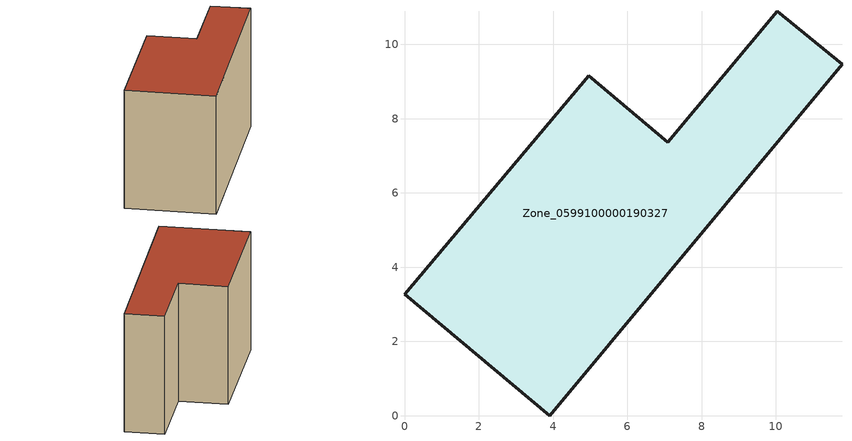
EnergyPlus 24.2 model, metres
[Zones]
Zone_0599100000190327
 floor ground (C_G): 3.91,0 0,3.27 4.96,9.16 7.09,7.37 10.03,10.89 11.78,9.46 z0
 wall outside (C_F): 0,3.27 3.91,0 11.78,9.46 10.03,10.89 7.09,7.37 4.96,9.16 0,3.27 z0:7.02
 roof outside (C_R): 4.96,9.16 0,3.27 3.91,0 11.78,9.46 10.03,10.89 7.09,7.37 z7.02
[BUILDING]
Pand.0599100000190327: North Axis=0; Terrain=City; Loads Convergence Tolerance Value=0.04; Temperature Convergence Tolerance Value=0.4; Solar Distribution=FullExterior; Maximum Number of Warmup Days=25; Minimum Number of Warmup Days=1
[Site:Location]
Rotterdam.The.Hague.AP_ZH_NLD Design_Conditions: Latitude=51.96; Longitude=4.45; Time Zone=1; Elevation=-4.5
[SITE:GROUNDTEMPERATURE:BUILDINGSURFACE]
18, 18, 18, 18, 18, 18, 18, 18, 18, 18, 18, 18
[MATERIAL] Thermal Absorptance=0.9; Solar Absorptance=0.7; Visible Absorptance=0.7
Name | Roughness | Thickness | Conductivity | Density | Specific Heat
G.TI.1946 | MediumSmooth | 0.15 | 1 | 540 | 1210
F.TI.1946 | Rough | 0.3 | 0.857143 | 1920 | 840
R.TI.1946 | MediumRough | 0.2 | 0.1 | 1500 | 1000
[CONSTRUCTION]
C_G: G.TI.1946
C_F: F.TI.1946
C_R: R.TI.1946
[ZONE]
Zone_0599100000190327: Type=1; Multiplier=1; Ceiling Height=Autocalculate; Volume=Autocalculate; Floor Area=autocalculate; Part of Total Floor Area=Yes
[ZONEINFILTRATION:DESIGNFLOWRATE]
Infil_Zone_0599100000190327: Zone or ZoneList or Space or SpaceList=Zone_0599100000190327; Schedule=AlwaysOn; Design Flow Rate Calculation Method=Flow/Area; Flow Rate per Floor Area=0.003; Constant Term Coefficient=1; Temperature Term Coefficient=0; Velocity Term Coefficient=0; Velocity Squared Term Coefficient=0
[HVACTEMPLATE:ZONE:IDEALLOADSAIRSYSTEM]
Zone_0599100000190327: Maximum Heating Supply Air Temperature=50; Minimum Cooling Supply Air Temperature=13; Maximum Heating Supply Air Humidity Ratio=0.0156; Minimum Cooling Supply Air Humidity Ratio=0.0077; Heating Limit=NoLimit; Cooling Limit=NoLimit; Dehumidification Control Type=ConstantSensibleHeatRatio; Cooling Sensible Heat Ratio=0.7; Dehumidification Setpoint=60; Humidification Control Type=None; Humidification Setpoint=30; Outdoor Air Method=None; Outdoor Air Flow Rate per Person=0.00944; Outdoor Air Flow Rate per Zone Floor Area=0; Outdoor Air Flow Rate per Zone=0; Demand Controlled Ventilation Type=None; Outdoor Air Economizer Type=NoEconomizer; Heat Recovery Type=None; Sensible Heat Recovery Effectiveness=0.7; Latent Heat Recovery Effectiveness=0.65
[ZONECONTROL:THERMOSTAT]
ThermostatControl_Zone_0599100000190327: Zone or ZoneList=Zone_0599100000190327; Control Type Schedule=DualSetpointControlType; Control 1=Thermostat_Zone_0599100000190327; Temperature Difference Between Cutout And Setpoint=0
[THERMOSTATSETPOINT:DUALSETPOINT]
Thermostat_Zone_0599100000190327: Heating Setpoint Temperature Schedule=HeatingSetpoint_Zone_0599100000190327; Cooling Setpoint Temperature Schedule=CoolingSetpoint_Zone_0599100000190327
[SCHEDULE:COMPACT]
HeatingSetpoint_Zone_0599100000190327: Through: 12/31, For: AllDays, Until: 24:00, 21
CoolingSetpoint_Zone_0599100000190327: Through: 12/31, For: AllDays, Until: 24:00, 24
DualSetpointControlType: Through: 12/31, For: AllDays, Until: 24:00, 4
AlwaysOn: Through: 12/31, For: AllDays, Until: 24:00, 1
